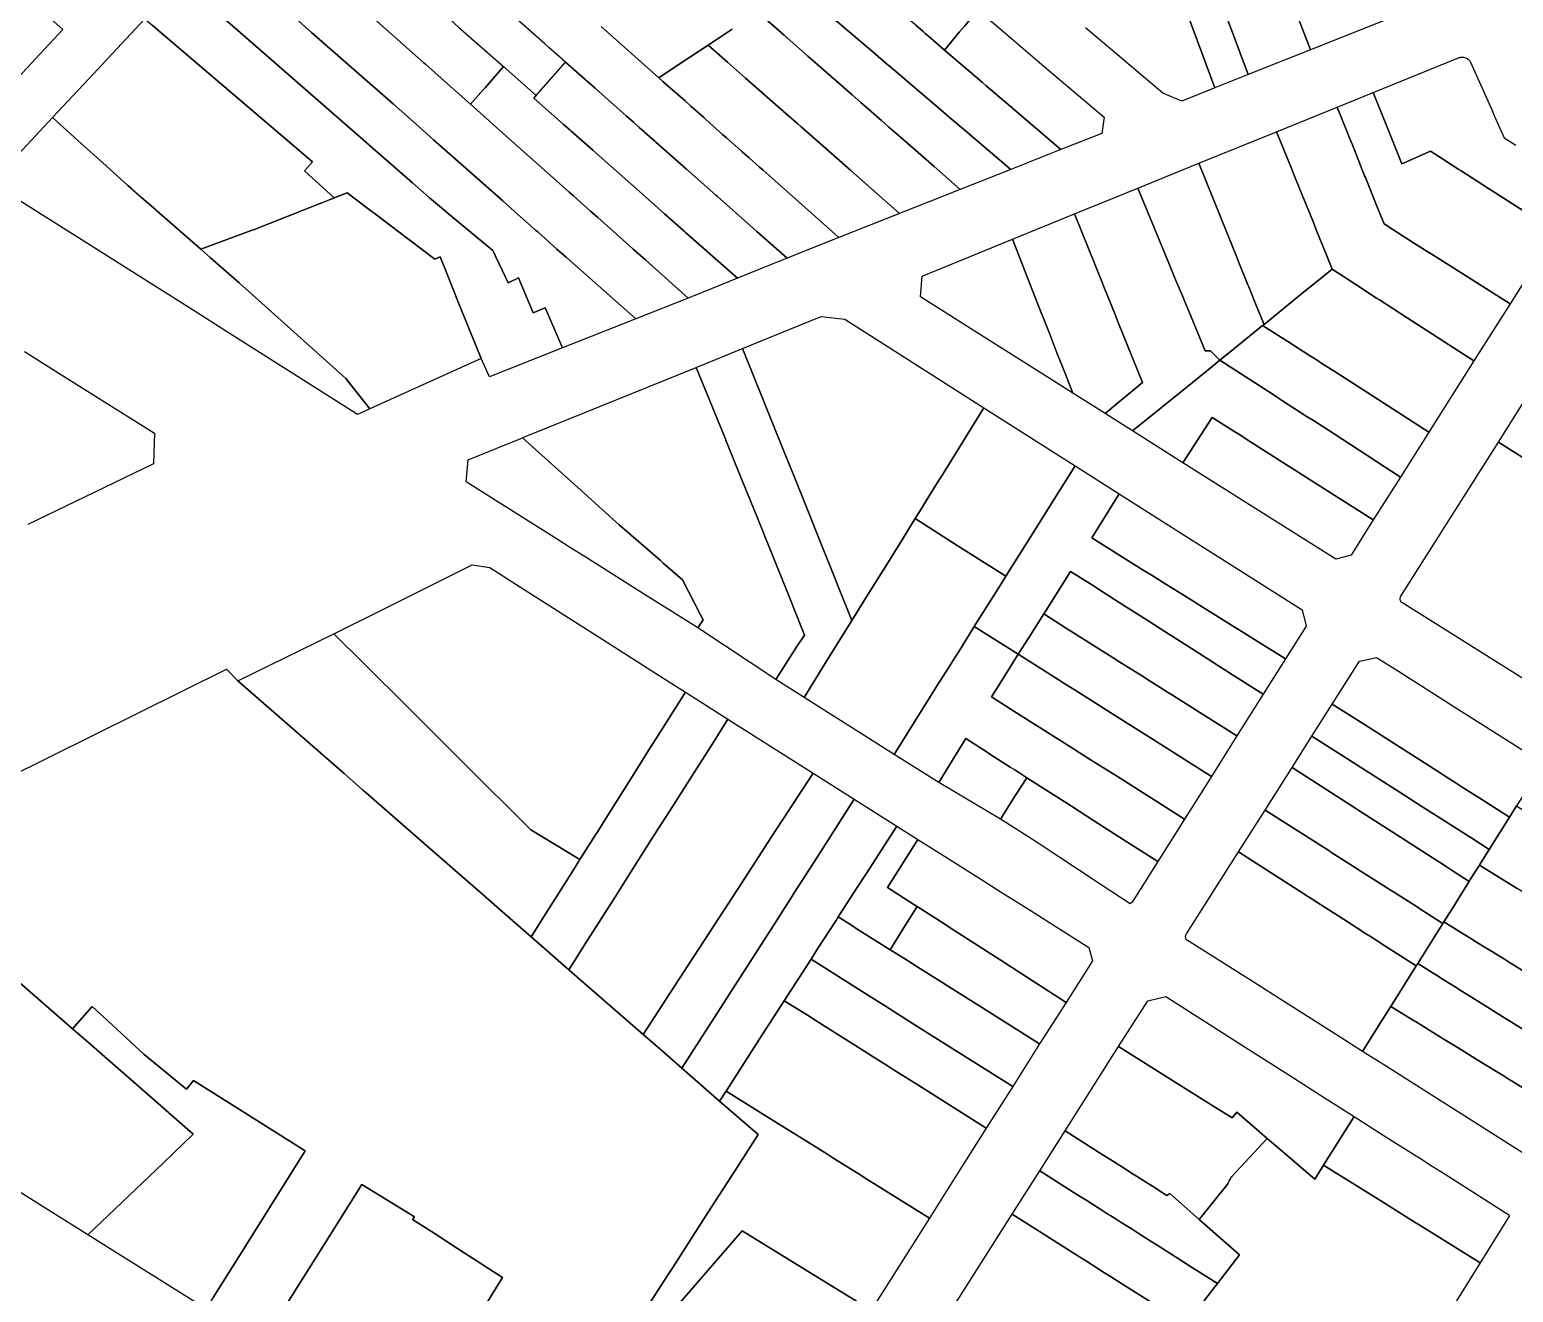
# Model space of a CAD drawing. Header units: metres. Extents: x 3 to 1005126, y 39 to 4383651.
# Drawn here: x 490303.2 to 490478, y 4370811.3 to 4370960.1 of the extents above; entities that cross this region are included whole.
import ezdxf

# ---------------------------------------------------------------- set-up
doc = ezdxf.new("R2010")
doc.units = ezdxf.units.M
doc.header["$MEASUREMENT"] = 0
doc.layers.add('TM_Llucmajor', color=7, linetype='Continuous')

msp = doc.modelspace()

# ---------------------------------------------------------------- linework, layer by layer
at = {"layer": 'TM_Llucmajor', "linetype": 'Continuous', "flags": 128}
for points in [[(490332.93, 4370971.06), (490329.02, 4370974.54), (490332.08, 4370977.83), (490332.94, 4370978.76), (490342.54, 4370970.3), (490344.25, 4370968.79), (490352.27, 4370961.72), (490353.75, 4370960.42), (490359.05, 4370955.75), (490356.87, 4370953.27), (490356.64, 4370953.01), (490355.14, 4370951.31), (490352.79, 4370953.4), (490349.84, 4370956.03), (490349.63, 4370956.21), (490344.48, 4370960.79), (490343.99, 4370961.23), (490338.35, 4370966.24), (490335.77, 4370968.54), (490332.93, 4370971.06)], [(490448.19, 4370973.41), (490447.73, 4370974.61), (490448.4, 4370975.08), (490449.44, 4370975.81), (490452.11, 4370977.71), (490454.56, 4370975.59), (490454.7, 4370975.47), (490456.5, 4370973.93), (490458.61, 4370974.96), (490459.04, 4370975.17), (490460.81, 4370976.03), (490461.33, 4370974.62), (490461.65, 4370973.74), (490462.63, 4370971.07), (490462.72, 4370970.82), (490465.8, 4370962.38), (490454.12, 4370957.74), (490452.37, 4370962.34), (490450.76, 4370966.61), (490449.5, 4370969.93), (490449.47, 4370970.01), (490448.45, 4370972.71), (490448.42, 4370972.79), (490448.19, 4370973.41)], [(490442.27, 4370966.95), (490442.23, 4370967.05), (490442.18, 4370967.19), (490441.42, 4370969.22), (490441.16, 4370969.93), (490443.22, 4370971.39), (490445.75, 4370972.3), (490448.19, 4370973.41), (490448.42, 4370972.79), (490448.45, 4370972.71), (490449.47, 4370970.01), (490449.5, 4370969.93), (490450.76, 4370966.61), (490452.37, 4370962.34), (490454.12, 4370957.74), (490446.79, 4370954.82), (490443.77, 4370962.93), (490443.48, 4370963.71), (490442.86, 4370965.35), (490442.27, 4370966.95)], [(490406.22, 4370961.81), (490404.03, 4370963.67), (490402.16, 4370965.27), (490404.55, 4370966.7), (490404.71, 4370966.79), (490408.34, 4370968.03), (490413.57, 4370963.6), (490414.96, 4370962.41), (490414.19, 4370961.5), (490413.39, 4370960.56), (490412.79, 4370959.86), (490411.02, 4370957.69), (490409.39, 4370959.09), (490408.74, 4370959.65), (490408.48, 4370959.88), (490407.62, 4370960.62), (490406.81, 4370961.3), (490406.22, 4370961.81)], [(490292.21, 4370946.17), (490288.25, 4370948.66), (490290.75, 4370952.6), (490293.17, 4370956.42), (490296.14, 4370961.1), (490297.26, 4370962.87), (490297.64, 4370963.47), (490299.72, 4370966.74), (490307.1, 4370960.12), (490303.88, 4370956.66), (490294.42, 4370946.49), (490294, 4370946.43), (490292.69, 4370946.24), (490292.21, 4370946.17)], [(490339.07, 4370940.28), (490338.62, 4370940.1), (490338.05, 4370939.87), (490337.33, 4370939.59), (490329.59, 4370936.54), (490329.43, 4370936.48), (490323.37, 4370934.23), (490318.17, 4370938.78), (490318.06, 4370938.87), (490316.39, 4370940.33), (490315.18, 4370941.38), (490314.75, 4370941.75), (490313.06, 4370943.28), (490311.8, 4370944.41), (490309.26, 4370946.7), (490305.9, 4370949.74), (490311.32, 4370955.55), (490316.75, 4370961.37), (490317.62, 4370960.63), (490336.53, 4370944.52), (490335.58, 4370943.48), (490339.07, 4370940.28)], [(490418.74, 4370951.09), (490415.93, 4370953.5), (490415.47, 4370953.89), (490411.02, 4370957.69), (490412.79, 4370959.86), (490413.39, 4370960.56), (490414.19, 4370961.5), (490414.96, 4370962.41), (490415.98, 4370961.53), (490418.06, 4370959.77), (490422.76, 4370955.77), (490429.81, 4370949.78), (490429.53, 4370947.89), (490424.71, 4370945.98), (490418.74, 4370951.09)], [(490378.46, 4370953.45), (490377.83, 4370954.01), (490377.34, 4370954.45), (490377.62, 4370954.64), (490381.01, 4370956.87), (490383.16, 4370958.29), (490385.44, 4370956.28), (490387.57, 4370954.41), (490392.32, 4370950.23), (490392.62, 4370949.97), (490393.72, 4370949.01), (490394.13, 4370948.65), (490396.65, 4370946.43), (490396.98, 4370946.13), (490399.96, 4370943.51), (490405.71, 4370938.45), (490398.55, 4370935.61), (490392.45, 4370941.03), (490389.62, 4370943.54), (490389.21, 4370943.91), (490387.97, 4370945.01), (490387.12, 4370945.77), (490386.66, 4370946.17), (490385.3, 4370947.38), (490384.86, 4370947.77), (490382.87, 4370949.53), (490382.79, 4370949.6), (490382.64, 4370949.74), (490382, 4370950.3), (490381.12, 4370951.09), (490380.43, 4370951.71), (490378.46, 4370953.45)], [(490357.47, 4370949.24), (490357.38, 4370949.32), (490355.14, 4370951.31), (490356.64, 4370953.01), (490356.87, 4370953.27), (490359.05, 4370955.75), (490362.9, 4370952.36), (490362.62, 4370952.04), (490366.08, 4370948.98), (490366.85, 4370948.3), (490366.98, 4370948.18), (490369.55, 4370945.91), (490370.61, 4370944.97), (490370.96, 4370944.66), (490374.03, 4370941.95), (490376.85, 4370939.45), (490378.02, 4370938.41), (490380.33, 4370936.37), (490380.5, 4370936.22), (490383, 4370934.01), (490386.61, 4370930.82), (490383.62, 4370929.62), (490380.81, 4370928.49), (490375.77, 4370932.97), (490374.33, 4370934.25), (490372.36, 4370936), (490370.15, 4370937.97), (490369.3, 4370938.73), (490368.5, 4370939.44), (490367.28, 4370940.52), (490366.78, 4370940.97), (490366.4, 4370941.3), (490362.82, 4370944.48), (490358.96, 4370947.92), (490357.82, 4370948.93), (490357.47, 4370949.24)], [(490366.85, 4370948.3), (490366.08, 4370948.98), (490362.62, 4370952.04), (490362.9, 4370952.36), (490366.34, 4370956.28), (490369.3, 4370953.67), (490369.82, 4370953.21), (490371.01, 4370952.16), (490373.51, 4370949.94), (490374.36, 4370949.19), (490375.04, 4370948.59), (490375.58, 4370948.11), (490375.67, 4370948.03), (490376.88, 4370946.96), (490376.99, 4370946.86), (490378.97, 4370945.11), (490380.59, 4370943.68), (490384.07, 4370940.6), (490384.24, 4370940.45), (490388.89, 4370936.34), (490389.52, 4370935.78), (490392.47, 4370933.17), (490389.52, 4370931.99), (490386.61, 4370930.82), (490383, 4370934.01), (490380.5, 4370936.22), (490380.33, 4370936.37), (490378.02, 4370938.41), (490376.85, 4370939.45), (490374.03, 4370941.95), (490370.96, 4370944.66), (490370.61, 4370944.97), (490369.55, 4370945.91), (490366.98, 4370948.18), (490366.85, 4370948.3)], [(490460.52, 4370942.9), (490460.03, 4370944.11), (490458.99, 4370946.73), (490458.96, 4370946.79), (490457.28, 4370950.99), (490461.51, 4370952.71), (490463.16, 4370948.63), (490464.91, 4370944.31), (490465.79, 4370944.71), (490467.01, 4370945.24), (490468.26, 4370945.79), (490470.23, 4370944.52), (490470.77, 4370944.19), (490471.26, 4370943.87), (490471.55, 4370943.67), (490471.89, 4370943.46), (490475.11, 4370941.41), (490475.54, 4370941.12), (490483.04, 4370936.33), (490477.65, 4370927.79), (490469.72, 4370932.82), (490466.39, 4370934.93), (490463.85, 4370936.55), (490462.8, 4370937.21), (490461.96, 4370939.31), (490460.68, 4370942.51), (490460.61, 4370942.68), (490460.52, 4370942.9)], [(490453.4, 4370940.05), (490452.35, 4370942.63), (490451.86, 4370943.85), (490450.14, 4370948.08), (490457.28, 4370950.99), (490458.96, 4370946.79), (490458.99, 4370946.73), (490460.03, 4370944.11), (490460.52, 4370942.9), (490460.61, 4370942.68), (490460.68, 4370942.51), (490461.96, 4370939.31), (490462.8, 4370937.21), (490463.85, 4370936.55), (490466.39, 4370934.93), (490469.72, 4370932.82), (490477.65, 4370927.79), (490473.4, 4370921.07), (490465.52, 4370926.16), (490463.04, 4370927.76), (490462.26, 4370928.26), (490461.91, 4370928.49), (490459.47, 4370930.07), (490456.68, 4370931.87), (490455.97, 4370933.65), (490454.9, 4370936.33), (490454.4, 4370937.58), (490453.4, 4370940.05)], [(490322.58, 4370926.96), (490300.12, 4370941.17), (490299.88, 4370943.28), (490305.9, 4370949.74), (490309.26, 4370946.7), (490311.8, 4370944.41), (490313.06, 4370943.28), (490314.75, 4370941.75), (490316.39, 4370940.33), (490318.06, 4370938.87), (490318.17, 4370938.78), (490323.37, 4370934.23), (490324.51, 4370933.23), (490327.89, 4370930.28), (490337.04, 4370922.07), (490340.46, 4370919), (490343.3, 4370915.43), (490341.84, 4370914.77), (490326.39, 4370924.55), (490322.58, 4370926.96)], [(490444.36, 4370936.01), (490440.98, 4370944.38), (490450.14, 4370948.08), (490451.86, 4370943.85), (490452.35, 4370942.63), (490453.4, 4370940.05), (490454.4, 4370937.58), (490454.9, 4370936.33), (490455.97, 4370933.65), (490456.68, 4370931.87), (490454.02, 4370929.72), (490453.91, 4370929.63), (490452.65, 4370928.61), (490448.66, 4370925.37), (490447.79, 4370927.51), (490446.86, 4370929.82), (490446.76, 4370930.06), (490445.71, 4370932.67), (490445.37, 4370933.51), (490444.36, 4370936.01)], [(490437.44, 4370932.59), (490433.77, 4370941.45), (490440.98, 4370944.38), (490444.36, 4370936.01), (490445.37, 4370933.51), (490445.71, 4370932.67), (490446.76, 4370930.06), (490446.86, 4370929.82), (490447.79, 4370927.51), (490448.66, 4370925.37), (490448.5, 4370925.25), (490445.06, 4370922.45), (490443.46, 4370921.16), (490442.37, 4370922.25), (490441.73, 4370922.25), (490439.78, 4370926.95), (490439.36, 4370927.97), (490439.04, 4370928.74), (490438.28, 4370930.57), (490437.44, 4370932.59)], [(490327.89, 4370930.28), (490324.51, 4370933.23), (490323.37, 4370934.23), (490329.43, 4370936.48), (490329.59, 4370936.54), (490337.33, 4370939.59), (490338.62, 4370940.1), (490340.63, 4370940.89), (490342.91, 4370939.16), (490344.27, 4370938.12), (490346.58, 4370936.37), (490350.94, 4370933.05), (490351.58, 4370933.33), (490352.23, 4370931.71), (490353.75, 4370927.93), (490356.39, 4370921.36), (490343.3, 4370915.43), (490340.46, 4370919), (490337.04, 4370922.07), (490327.89, 4370930.28)], [(490429.62, 4370930.22), (490426.31, 4370938.4), (490433.77, 4370941.45), (490437.44, 4370932.59), (490438.28, 4370930.57), (490439.04, 4370928.74), (490439.36, 4370927.97), (490439.78, 4370926.95), (490441.73, 4370922.25), (490442.37, 4370922.25), (490443.46, 4370921.16), (490442.5, 4370920.38), (490438.78, 4370917.37), (490438.4, 4370917.06), (490433.18, 4370912.83), (490429.93, 4370914.88), (490431.82, 4370916.44), (490434.34, 4370918.53), (490431.47, 4370925.62), (490431.1, 4370926.54), (490429.86, 4370929.61), (490429.62, 4370930.22)], [(490422.22, 4370927.26), (490419.02, 4370935.43), (490426.31, 4370938.4), (490429.62, 4370930.22), (490429.86, 4370929.61), (490431.1, 4370926.54), (490431.47, 4370925.62), (490434.34, 4370918.53), (490431.82, 4370916.44), (490429.93, 4370914.88), (490426.12, 4370917.29), (490425.25, 4370919.5), (490424.26, 4370922.03), (490423.77, 4370923.28), (490423.41, 4370924.21), (490422.94, 4370925.42), (490422.22, 4370927.26)], [(490414.93, 4370924.35), (490408.17, 4370928.62), (490408.38, 4370931.08), (490419.02, 4370935.43), (490422.22, 4370927.26), (490422.94, 4370925.42), (490423.41, 4370924.21), (490423.77, 4370923.28), (490424.26, 4370922.03), (490425.25, 4370919.5), (490426.12, 4370917.29), (490422.6, 4370919.51), (490414.93, 4370924.35)], [(490451.46, 4370923.36), (490448.5, 4370925.25), (490448.66, 4370925.37), (490452.65, 4370928.61), (490453.91, 4370929.63), (490454.02, 4370929.72), (490456.68, 4370931.87), (490459.47, 4370930.07), (490461.91, 4370928.49), (490462.26, 4370928.26), (490463.04, 4370927.76), (490465.52, 4370926.16), (490473.4, 4370921.07), (490468.09, 4370912.7), (490460.23, 4370917.74), (490456.81, 4370919.93), (490455.6, 4370920.7), (490455.24, 4370920.93), (490455.14, 4370921), (490454.21, 4370921.6), (490454.01, 4370921.73), (490451.46, 4370923.36)], [(490392.09, 4370910.43), (490387.22, 4370922.55), (490392.69, 4370924.79), (490396.47, 4370926.33), (490399.26, 4370925.98), (490415.66, 4370915.55), (490411.01, 4370908.06), (490410.61, 4370907.41), (490410.12, 4370906.63), (490408.53, 4370904.07), (490407.97, 4370903.16), (490407.56, 4370902.5), (490406.8, 4370901.28), (490406, 4370900), (490404, 4370896.78), (490401.95, 4370893.48), (490400.1, 4370890.49), (490398.65, 4370894.09), (490398.41, 4370894.7), (490398.36, 4370894.81), (490396.29, 4370899.98), (490394.42, 4370904.63), (490393.29, 4370907.44), (490392.61, 4370909.12), (490392.09, 4370910.43)], [(490450.38, 4370916.69), (490449.73, 4370917.11), (490445.88, 4370919.6), (490443.46, 4370921.16), (490445.06, 4370922.45), (490448.5, 4370925.25), (490451.46, 4370923.36), (490454.01, 4370921.73), (490454.21, 4370921.6), (490455.14, 4370921), (490455.24, 4370920.93), (490455.6, 4370920.7), (490456.81, 4370919.93), (490460.23, 4370917.74), (490468.09, 4370912.7), (490464.73, 4370907.39), (490456.91, 4370912.47), (490454.48, 4370914.04), (490453.76, 4370914.5), (490450.84, 4370916.39), (490450.38, 4370916.69)], [(490385.25, 4370911.69), (490385.22, 4370911.77), (490381.75, 4370920.32), (490387.22, 4370922.55), (490392.09, 4370910.43), (490392.61, 4370909.12), (490393.29, 4370907.44), (490394.42, 4370904.63), (490396.29, 4370899.98), (490398.36, 4370894.81), (490398.41, 4370894.7), (490398.65, 4370894.09), (490400.1, 4370890.49), (490399.18, 4370889.02), (490396.92, 4370885.37), (490394.47, 4370881.42), (490391.11, 4370883.54), (490393.61, 4370887.42), (490394.49, 4370888.78), (490392.63, 4370893.51), (490391.63, 4370895.96), (490389.79, 4370900.5), (490389.62, 4370900.93), (490389.15, 4370902.08), (490388.84, 4370902.85), (490386.89, 4370907.66), (490385.48, 4370911.14), (490385.25, 4370911.69)], [(490439.11, 4370909.08), (490433.18, 4370912.83), (490438.4, 4370917.06), (490438.78, 4370917.37), (490442.5, 4370920.38), (490443.46, 4370921.16), (490445.88, 4370919.6), (490449.73, 4370917.11), (490450.38, 4370916.69), (490450.84, 4370916.39), (490453.76, 4370914.5), (490454.48, 4370914.04), (490456.91, 4370912.47), (490464.73, 4370907.39), (490461.54, 4370902.34), (490453.68, 4370907.34), (490452.27, 4370908.23), (490451.19, 4370908.92), (490450.45, 4370909.39), (490450.33, 4370909.47), (490447.06, 4370911.55), (490445.68, 4370912.43), (490445.11, 4370912.8), (490442.54, 4370914.43), (490439.11, 4370909.08)], [(490361.52, 4370912.12), (490366.78, 4370914.25), (490381.75, 4370920.32), (490385.22, 4370911.77), (490385.25, 4370911.69), (490385.48, 4370911.14), (490386.89, 4370907.66), (490388.84, 4370902.85), (490389.15, 4370902.08), (490389.62, 4370900.93), (490389.79, 4370900.5), (490391.63, 4370895.96), (490392.63, 4370893.51), (490394.49, 4370888.78), (490393.61, 4370887.42), (490391.11, 4370883.54), (490381.95, 4370889.61), (490382.55, 4370890.57), (490382.25, 4370891.16), (490380.12, 4370895.3), (490377.87, 4370897.25), (490377.49, 4370897.59), (490372.67, 4370901.78), (490370.66, 4370903.59), (490368.54, 4370905.5), (490361.29, 4370912.02), (490361.52, 4370912.12)], [(490412.49, 4370899.31), (490407.56, 4370902.5), (490407.97, 4370903.16), (490408.53, 4370904.07), (490410.12, 4370906.63), (490410.61, 4370907.41), (490411.01, 4370908.06), (490415.66, 4370915.55), (490426.4, 4370908.71), (490423.94, 4370904.8), (490422.03, 4370901.75), (490421.37, 4370900.69), (490418.24, 4370895.7), (490412.49, 4370899.31)], [(490476.28, 4370911.5), (490479.48, 4370916.56), (490490.33, 4370909.62), (490490.48, 4370909.52), (490493.38, 4370907.66), (490496.08, 4370905.94), (490500.21, 4370903.29), (490499.32, 4370901.88), (490498.71, 4370900.92), (490497.37, 4370898.79), (490497.06, 4370898.29), (490492.68, 4370901.07), (490490.14, 4370902.69), (490489.01, 4370903.41), (490487.12, 4370904.61), (490484.26, 4370906.43), (490476.28, 4370911.5)], [(490442.28, 4370907.08), (490439.11, 4370909.08), (490442.54, 4370914.43), (490445.11, 4370912.8), (490445.68, 4370912.43), (490447.06, 4370911.55), (490450.33, 4370909.47), (490450.45, 4370909.39), (490451.19, 4370908.92), (490452.27, 4370908.23), (490453.68, 4370907.34), (490461.54, 4370902.34), (490458.93, 4370898.21), (490457.12, 4370897.7), (490450.32, 4370902), (490446.94, 4370904.14), (490443.96, 4370906.02), (490442.28, 4370907.08)], [(490377.49, 4370897.59), (490377.87, 4370897.25), (490380.12, 4370895.3), (490382.25, 4370891.16), (490382.55, 4370890.57), (490381.95, 4370889.61), (490381.5, 4370889.9), (490375.54, 4370893.65), (490368.65, 4370898), (490366.95, 4370899.07), (490365.46, 4370900.01), (490357.31, 4370905.15), (490354.64, 4370906.84), (490354.89, 4370909.43), (490357.98, 4370910.68), (490358.25, 4370910.79), (490361.29, 4370912.02), (490368.54, 4370905.5), (490370.66, 4370903.59), (490372.67, 4370901.78), (490377.49, 4370897.59)], [(490419.7, 4370886.51), (490414.52, 4370889.78), (490417.75, 4370894.92), (490418.24, 4370895.7), (490421.37, 4370900.69), (490422.03, 4370901.75), (490423.94, 4370904.8), (490426.4, 4370908.71), (490431.6, 4370905.4), (490429.15, 4370901.5), (490428.35, 4370900.23), (490434.43, 4370896.42), (490435.46, 4370895.78), (490437.07, 4370894.78), (490437.3, 4370894.64), (490440.37, 4370892.72), (490440.5, 4370892.64), (490440.75, 4370892.48), (490443.58, 4370890.73), (490451.2, 4370885.98), (490448.57, 4370881.81), (490444.96, 4370884.11), (490440.98, 4370886.65), (490437.95, 4370888.58), (490437.8, 4370888.67), (490437.65, 4370888.77), (490434.52, 4370890.76), (490434.44, 4370890.82), (490431.59, 4370892.63), (490429.15, 4370894.19), (490428.43, 4370894.65), (490425.87, 4370896.28), (490422.93, 4370891.63), (490422.7, 4370891.26), (490420.9, 4370888.41), (490419.7, 4370886.51)], [(490434.43, 4370896.42), (490428.35, 4370900.23), (490429.15, 4370901.5), (490431.6, 4370905.4), (490432.59, 4370904.77), (490440.31, 4370899.87), (490443.6, 4370897.79), (490453.15, 4370891.73), (490453.62, 4370889.82), (490451.2, 4370885.98), (490443.58, 4370890.73), (490440.75, 4370892.48), (490440.5, 4370892.64), (490440.37, 4370892.72), (490437.3, 4370894.64), (490437.07, 4370894.78), (490435.46, 4370895.78), (490434.43, 4370896.42)], [(490405.07, 4370874.72), (490394.47, 4370881.42), (490396.92, 4370885.37), (490399.18, 4370889.02), (490400.1, 4370890.49), (490401.95, 4370893.48), (490404, 4370896.78), (490406, 4370900), (490406.8, 4370901.28), (490407.56, 4370902.5), (490412.49, 4370899.31), (490418.24, 4370895.7), (490417.75, 4370894.92), (490414.52, 4370889.78), (490412.64, 4370886.78), (490412.25, 4370886.16), (490411.46, 4370884.9), (490410.16, 4370882.83), (490405.07, 4370874.72)], [(490348.26, 4370879.77), (490347.91, 4370880.12), (490342.57, 4370885.43), (490339.05, 4370888.94), (490345.59, 4370892.19), (490350.55, 4370894.66), (490355.33, 4370897.04), (490357.42, 4370896.72), (490361.03, 4370894.42), (490366.21, 4370891.12), (490371.17, 4370887.96), (490372.15, 4370887.34), (490376.94, 4370884.29), (490380.47, 4370882.04), (490377.04, 4370876.6), (490376.18, 4370875.24), (490375.75, 4370874.55), (490373.63, 4370871.19), (490371.88, 4370868.41), (490370.06, 4370865.53), (490369.87, 4370865.22), (490369.07, 4370863.95), (490368.05, 4370862.33), (490362.24, 4370865.84), (490354.37, 4370873.68), (490350.36, 4370877.67), (490349.96, 4370878.07), (490349.25, 4370878.78), (490348.26, 4370879.77)], [(490425.26, 4370889.64), (490422.7, 4370891.26), (490422.93, 4370891.63), (490425.87, 4370896.28), (490428.43, 4370894.65), (490429.15, 4370894.19), (490431.59, 4370892.63), (490434.44, 4370890.82), (490434.52, 4370890.76), (490437.65, 4370888.77), (490437.8, 4370888.67), (490437.95, 4370888.58), (490440.98, 4370886.65), (490444.96, 4370884.11), (490448.57, 4370881.81), (490445.47, 4370876.9), (490441.85, 4370879.18), (490437.86, 4370881.7), (490437.29, 4370882.05), (490434.82, 4370883.61), (490434.52, 4370883.8), (490431.37, 4370885.79), (490431.3, 4370885.83), (490430.46, 4370886.36), (490428.44, 4370887.63), (490427.6, 4370888.16), (490425.26, 4370889.64)], [(490421.93, 4370885.1), (490419.7, 4370886.51), (490420.9, 4370888.41), (490422.7, 4370891.26), (490425.26, 4370889.64), (490427.6, 4370888.16), (490428.44, 4370887.63), (490430.46, 4370886.36), (490431.3, 4370885.83), (490431.37, 4370885.79), (490434.52, 4370883.8), (490434.82, 4370883.61), (490437.29, 4370882.05), (490437.86, 4370881.7), (490441.85, 4370879.18), (490445.47, 4370876.9), (490442.46, 4370872.13), (490434.86, 4370876.93), (490431.47, 4370879.07), (490427.46, 4370881.61), (490426.41, 4370882.27), (490425.19, 4370883.04), (490424.4, 4370883.54), (490421.93, 4370885.1)], [(490410.32, 4370871.4), (490405.07, 4370874.72), (490410.16, 4370882.83), (490411.46, 4370884.9), (490412.25, 4370886.16), (490412.64, 4370886.78), (490414.52, 4370889.78), (490419.7, 4370886.51), (490417.37, 4370882.81), (490416.54, 4370881.49), (490418.76, 4370880.08), (490421.84, 4370878.13), (490422.37, 4370877.8), (490423.79, 4370876.9), (490424.42, 4370876.5), (490424.48, 4370876.46), (490428.29, 4370874.04), (490431.69, 4370871.9), (490439.28, 4370867.08), (490436.14, 4370862.1), (490432.62, 4370864.35), (490428.57, 4370866.94), (490425.18, 4370869.11), (490425.12, 4370869.15), (490422.19, 4370871.02), (490421.9, 4370871.21), (490420.72, 4370871.96), (490419.29, 4370872.88), (490418.74, 4370873.23), (490416.24, 4370874.84), (490416.02, 4370874.98), (490413.52, 4370876.58), (490412.82, 4370875.45), (490411.94, 4370874.02), (490410.32, 4370871.4)], [(490341.66, 4370871.21), (490340.24, 4370872.46), (490327.71, 4370883.38), (490339.05, 4370888.94), (490342.57, 4370885.43), (490347.91, 4370880.12), (490348.26, 4370879.77), (490349.25, 4370878.78), (490349.96, 4370878.07), (490350.36, 4370877.67), (490354.37, 4370873.68), (490362.24, 4370865.84), (490368.05, 4370862.33), (490367.28, 4370861.11), (490365.14, 4370857.71), (490364.04, 4370855.96), (490362.31, 4370853.21), (490358.6, 4370856.44), (490356.63, 4370858.16), (490349.38, 4370864.48), (490342.85, 4370870.17), (490342.45, 4370870.52), (490341.66, 4370871.21)], [(490418.76, 4370880.08), (490416.54, 4370881.49), (490417.37, 4370882.81), (490419.7, 4370886.51), (490421.93, 4370885.1), (490424.4, 4370883.54), (490425.19, 4370883.04), (490426.41, 4370882.27), (490427.46, 4370881.61), (490431.47, 4370879.07), (490434.86, 4370876.93), (490442.46, 4370872.13), (490439.28, 4370867.08), (490431.69, 4370871.9), (490428.29, 4370874.04), (490424.48, 4370876.46), (490424.42, 4370876.5), (490423.79, 4370876.9), (490422.37, 4370877.8), (490421.84, 4370878.13), (490418.76, 4370880.08)], [(490460.49, 4370878.23), (490456.71, 4370880.65), (490459.91, 4370885.7), (490461.93, 4370886.14), (490464.51, 4370884.51), (490471.59, 4370880.01), (490481.58, 4370873.67), (490479.97, 4370871.11), (490478.43, 4370868.65), (490477.59, 4370867.31), (490473.91, 4370869.66), (490472.02, 4370870.87), (490471.18, 4370871.4), (490470.14, 4370872.07), (490469.79, 4370872.29), (490467.58, 4370873.71), (490467.03, 4370874.06), (490464.3, 4370875.8), (490460.49, 4370878.23)], [(490366.73, 4370849.35), (490362.31, 4370853.21), (490364.04, 4370855.96), (490365.14, 4370857.71), (490367.28, 4370861.11), (490368.05, 4370862.33), (490369.07, 4370863.95), (490369.87, 4370865.22), (490370.06, 4370865.53), (490371.88, 4370868.41), (490373.63, 4370871.19), (490375.75, 4370874.55), (490376.18, 4370875.24), (490377.04, 4370876.6), (490380.47, 4370882.04), (490382.96, 4370880.46), (490385.49, 4370878.86), (490383.86, 4370876.29), (490380.75, 4370871.4), (490380.68, 4370871.29), (490378.62, 4370868.05), (490378.56, 4370867.96), (490376.85, 4370865.26), (490374, 4370860.79), (490372.22, 4370857.99), (490368.95, 4370852.84), (490366.73, 4370849.35)], [(490461.89, 4370872.05), (490454.29, 4370876.86), (490456.71, 4370880.65), (490460.49, 4370878.23), (490464.3, 4370875.8), (490467.03, 4370874.06), (490467.58, 4370873.71), (490469.79, 4370872.29), (490470.14, 4370872.07), (490471.18, 4370871.4), (490472.02, 4370870.87), (490473.91, 4370869.66), (490477.59, 4370867.31), (490475.21, 4370863.52), (490473.16, 4370864.83), (490470.59, 4370866.47), (490470.26, 4370866.68), (490467.39, 4370868.51), (490464.6, 4370870.3), (490461.89, 4370872.05)], [(490375.49, 4370841.71), (490366.73, 4370849.35), (490368.95, 4370852.84), (490372.22, 4370857.99), (490374, 4370860.79), (490376.85, 4370865.26), (490378.56, 4370867.96), (490378.62, 4370868.05), (490380.68, 4370871.29), (490380.75, 4370871.4), (490383.86, 4370876.29), (490385.49, 4370878.86), (490395.51, 4370872.52), (490390.55, 4370864.88), (490388.34, 4370861.48), (490387.47, 4370860.14), (490387.19, 4370859.72), (490379.18, 4370847.39), (490375.49, 4370841.71)], [(490417.61, 4370867.1), (490410.32, 4370871.4), (490411.94, 4370874.02), (490412.82, 4370875.45), (490413.52, 4370876.58), (490416.02, 4370874.98), (490416.24, 4370874.84), (490418.74, 4370873.23), (490419.29, 4370872.88), (490420.72, 4370871.96), (490419.53, 4370870.13), (490419.38, 4370869.9), (490417.61, 4370867.1)], [(490459.71, 4370868.2), (490459.49, 4370868.34), (490451.97, 4370873.19), (490454.29, 4370876.86), (490461.89, 4370872.05), (490464.6, 4370870.3), (490467.39, 4370868.51), (490470.26, 4370866.68), (490470.59, 4370866.47), (490473.16, 4370864.83), (490475.21, 4370863.52), (490474.09, 4370861.74), (490474.04, 4370861.66), (490472.97, 4370859.96), (490472.83, 4370859.74), (490470.85, 4370861.02), (490470, 4370861.57), (490467.92, 4370862.91), (490466.82, 4370863.62), (490459.71, 4370868.2)], [(490377.72, 4370839.77), (490375.49, 4370841.71), (490379.18, 4370847.39), (490387.19, 4370859.72), (490387.47, 4370860.14), (490388.34, 4370861.48), (490390.55, 4370864.88), (490395.51, 4370872.52), (490400.37, 4370869.44), (490395.6, 4370861.99), (490393.3, 4370858.41), (490393.25, 4370858.33), (490391.19, 4370855.12), (490380.05, 4370837.74), (490377.72, 4370839.77)], [(490420.72, 4370871.96), (490421.9, 4370871.21), (490422.19, 4370871.02), (490425.12, 4370869.15), (490425.18, 4370869.11), (490428.57, 4370866.94), (490432.62, 4370864.35), (490436.14, 4370862.1), (490433.12, 4370857.3), (490432.88, 4370857.09), (490429.36, 4370859.41), (490422.04, 4370864.24), (490419.98, 4370865.6), (490417.61, 4370867.1), (490419.38, 4370869.9), (490419.53, 4370870.13), (490420.72, 4370871.96)], [(490456.53, 4370863.21), (490456.4, 4370863.3), (490448.78, 4370868.15), (490451.97, 4370873.19), (490459.49, 4370868.34), (490459.71, 4370868.2), (490466.82, 4370863.62), (490467.92, 4370862.91), (490470, 4370861.57), (490470.85, 4370861.02), (490472.83, 4370859.74), (490471.57, 4370857.74), (490471.09, 4370856.97), (490469.85, 4370854.99), (490469.73, 4370854.8), (490468.97, 4370855.28), (490467.04, 4370856.51), (490466.82, 4370856.66), (490464.03, 4370858.43), (490463.64, 4370858.68), (490459.98, 4370861.01), (490458.77, 4370861.79), (490456.53, 4370863.21)], [(490384.5, 4370833.86), (490380.05, 4370837.74), (490391.19, 4370855.12), (490393.25, 4370858.33), (490393.3, 4370858.41), (490395.6, 4370861.99), (490400.37, 4370869.44), (490405.38, 4370866.27), (490401.77, 4370860.66), (490400.57, 4370858.8), (490400.3, 4370858.38), (490398.48, 4370855.56), (490398.26, 4370855.22), (490396.05, 4370851.79), (490395.61, 4370851.11), (490395.28, 4370850.6), (490392.13, 4370845.7), (490389.53, 4370841.66), (490385.26, 4370835.04), (490384.5, 4370833.86)], [(490479.28, 4370858.45), (490478.49, 4370858.93), (490475.5, 4370860.76), (490474.04, 4370861.66), (490474.09, 4370861.74), (490475.21, 4370863.52), (490477.59, 4370867.31), (490478.43, 4370868.65), (490482.8, 4370865.88), (490484.18, 4370865), (490484.62, 4370864.73), (490488.64, 4370862.18), (490488.83, 4370862.06), (490491.77, 4370860.2), (490499.43, 4370855.35), (490495.16, 4370848.53), (490487.56, 4370853.29), (490484.39, 4370855.27), (490481.68, 4370856.97), (490481.34, 4370857.18), (490479.28, 4370858.45)], [(490453.34, 4370858.3), (490445.66, 4370863.23), (490448.78, 4370868.15), (490456.4, 4370863.3), (490456.53, 4370863.21), (490458.77, 4370861.79), (490459.98, 4370861.01), (490463.64, 4370858.68), (490464.03, 4370858.43), (490466.82, 4370856.66), (490467.04, 4370856.51), (490468.97, 4370855.28), (490469.73, 4370854.8), (490466.77, 4370850.08), (490466.59, 4370849.8), (490462.47, 4370852.44), (490461.59, 4370853.01), (490460.62, 4370853.62), (490458.58, 4370854.94), (490456.91, 4370856), (490456.84, 4370856.05), (490453.34, 4370858.3)], [(490400.17, 4370854.5), (490398.48, 4370855.56), (490400.3, 4370858.38), (490400.57, 4370858.8), (490401.77, 4370860.66), (490405.38, 4370866.27), (490407.87, 4370864.7), (490404.3, 4370859.03), (490407.41, 4370857.03), (490407.8, 4370856.78), (490406.39, 4370854.54), (490404.61, 4370851.7), (490400.61, 4370854.22), (490400.17, 4370854.5)], [(490407.41, 4370857.03), (490404.3, 4370859.03), (490407.87, 4370864.7), (490411, 4370862.72), (490415.18, 4370860.08), (490417.58, 4370858.57), (490421.2, 4370856.28), (490428.01, 4370851.98), (490428.43, 4370850.38), (490425.33, 4370845.49), (490417.55, 4370850.5), (490413.95, 4370852.82), (490411.68, 4370854.28), (490411.04, 4370854.7), (490407.8, 4370856.78), (490407.41, 4370857.03)], [(490447.08, 4370848.1), (490439.54, 4370852.88), (490439.5, 4370852.95), (490439.46, 4370853.03), (490439.43, 4370853.12), (490439.42, 4370853.21), (490439.42, 4370853.31), (490439.44, 4370853.4), (490439.48, 4370853.48), (490439.53, 4370853.56), (490445.66, 4370863.23), (490453.34, 4370858.3), (490456.84, 4370856.05), (490456.91, 4370856), (490458.58, 4370854.94), (490460.62, 4370853.62), (490461.59, 4370853.01), (490462.47, 4370852.44), (490466.59, 4370849.8), (490463.59, 4370845.03), (490462.16, 4370842.73), (490460.27, 4370839.73), (490457.09, 4370841.75), (490451.51, 4370845.29), (490447.08, 4370848.1)], [(490310.07, 4370818.11), (490261.65, 4370848.48), (490261.79, 4370851.19), (490275.99, 4370858.14), (490278.31, 4370853.84), (490283.32, 4370851.44), (490287.51, 4370848.66), (490295.36, 4370843.27), (490297.85, 4370846.12), (490299, 4370847.44), (490300.5, 4370849.15), (490308.25, 4370842.38), (490310.15, 4370840.72), (490318.61, 4370833.33), (490322.46, 4370829.96), (490318.92, 4370826.57), (490310.07, 4370818.11)], [(490405.21, 4370851.32), (490404.61, 4370851.7), (490406.39, 4370854.54), (490407.8, 4370856.78), (490411.04, 4370854.7), (490411.68, 4370854.28), (490413.95, 4370852.82), (490417.55, 4370850.5), (490425.33, 4370845.49), (490422.22, 4370840.6), (490414.41, 4370845.52), (490411.37, 4370847.44), (490410.79, 4370847.81), (490407.86, 4370849.66), (490406.52, 4370850.5), (490406.2, 4370850.7), (490405.21, 4370851.32)], [(490398.52, 4370848.55), (490395.28, 4370850.6), (490395.61, 4370851.11), (490396.05, 4370851.79), (490398.26, 4370855.22), (490398.48, 4370855.56), (490400.17, 4370854.5), (490400.61, 4370854.22), (490404.61, 4370851.7), (490405.21, 4370851.32), (490406.2, 4370850.7), (490406.52, 4370850.5), (490407.86, 4370849.66), (490410.79, 4370847.81), (490411.37, 4370847.44), (490414.41, 4370845.52), (490422.22, 4370840.6), (490419.05, 4370835.6), (490408.19, 4370842.44), (490405.03, 4370844.43), (490403.94, 4370845.12), (490402.05, 4370846.31), (490398.52, 4370848.55)], [(490395.16, 4370843.79), (490394.53, 4370844.18), (490392.13, 4370845.7), (490395.28, 4370850.6), (490398.52, 4370848.55), (490402.05, 4370846.31), (490403.94, 4370845.12), (490405.03, 4370844.43), (490408.19, 4370842.44), (490419.05, 4370835.6), (490415.92, 4370830.68), (490407.85, 4370835.77), (490405.08, 4370837.52), (490404.47, 4370837.91), (490403.85, 4370838.3), (490402.61, 4370839.08), (490401.93, 4370839.51), (490395.47, 4370843.59), (490395.16, 4370843.79)], [(490466.52, 4370843.23), (490466.34, 4370843.34), (490463.59, 4370845.03), (490466.59, 4370849.8), (490466.77, 4370850.08), (490468.58, 4370848.94), (490469.3, 4370848.49), (490469.7, 4370848.24), (490471.49, 4370847.13), (490471.59, 4370847.07), (490473.42, 4370845.93), (490473.95, 4370845.6), (490477.13, 4370843.61), (490477.21, 4370843.56), (490480.24, 4370841.67), (490487.9, 4370836.88), (490484.82, 4370831.94), (490478.83, 4370835.64), (490477.11, 4370836.7), (490477.03, 4370836.75), (490473.97, 4370838.63), (490471.53, 4370840.14), (490469.77, 4370841.22), (490466.52, 4370843.23)], [(490390.3, 4370831.9), (490385.26, 4370835.04), (490389.53, 4370841.66), (490392.13, 4370845.7), (490394.53, 4370844.18), (490395.16, 4370843.79), (490395.47, 4370843.59), (490401.93, 4370839.51), (490402.61, 4370839.08), (490403.85, 4370838.3), (490404.47, 4370837.91), (490405.08, 4370837.52), (490407.85, 4370835.77), (490415.92, 4370830.68), (490411.21, 4370823.22), (490409.22, 4370820.08), (490401.55, 4370824.87), (490401.13, 4370825.13), (490397.95, 4370827.12), (490397.12, 4370827.64), (490395.87, 4370828.42), (490390.3, 4370831.9)], [(490439.35, 4370835.35), (490431.52, 4370840.29), (490434.95, 4370845.69), (490437.08, 4370846.19), (490443.6, 4370842.04), (490446.88, 4370839.96), (490451.16, 4370837.23), (490456, 4370834.15), (490459.3, 4370832.05), (490455.67, 4370826.32), (490454.65, 4370824.67), (490452.23, 4370826.74), (490451.61, 4370827.27), (490449.04, 4370829.48), (490445.47, 4370832.56), (490444.9, 4370831.9), (490442.64, 4370833.29), (490439.35, 4370835.35)], [(490310.15, 4370840.72), (490308.25, 4370842.38), (490310.57, 4370845.03), (490312.42, 4370843.32), (490316.7, 4370839.35), (490321.66, 4370835.29), (490322.51, 4370836.31), (490335.67, 4370827.99), (490334.29, 4370825.8), (490327.76, 4370815.4), (490324.82, 4370810.73), (490323.97, 4370809.38), (490322.66, 4370810.22), (490310.07, 4370818.11), (490318.92, 4370826.57), (490322.46, 4370829.96), (490318.61, 4370833.33), (490310.15, 4370840.72)], [(490462.96, 4370838.02), (490460.27, 4370839.73), (490462.16, 4370842.73), (490463.59, 4370845.03), (490466.34, 4370843.34), (490466.52, 4370843.23), (490469.77, 4370841.22), (490471.53, 4370840.14), (490473.97, 4370838.63), (490477.03, 4370836.75), (490477.11, 4370836.7), (490478.83, 4370835.64), (490484.82, 4370831.94), (490482.13, 4370827.62), (490480.39, 4370826.98), (490467.51, 4370835.14), (490462.96, 4370838.02)], [(490430.8, 4370826.82), (490429.6, 4370827.58), (490425.22, 4370830.36), (490431.52, 4370840.29), (490439.35, 4370835.35), (490442.64, 4370833.29), (490444.9, 4370831.9), (490445.47, 4370832.56), (490449.04, 4370829.48), (490444.88, 4370824.97), (490444.79, 4370824.88), (490444.72, 4370824.78), (490444.66, 4370824.68), (490444.59, 4370824.57), (490444.54, 4370824.46), (490444.47, 4370824.3), (490444.44, 4370824.23), (490444.41, 4370824.12), (490441.02, 4370819.93), (490437.55, 4370822.98), (490437.21, 4370822.75), (490436.23, 4370823.37), (490435.82, 4370823.63), (490434.83, 4370824.26), (490433.62, 4370825.02), (490433.03, 4370825.39), (490432.52, 4370825.73), (490430.8, 4370826.82)], [(490456.73, 4370825.66), (490455.67, 4370826.32), (490459.3, 4370832.05), (490462.72, 4370829.87), (490466.39, 4370827.54), (490466.97, 4370827.17), (490468.49, 4370826.2), (490470, 4370825.24), (490477.51, 4370820.46), (490477.55, 4370820.29), (490474.12, 4370814.8), (490466.96, 4370819.27), (490466.47, 4370819.58), (490463.36, 4370821.52), (490459.1, 4370824.18), (490456.73, 4370825.66)], [(490427.78, 4370822.14), (490426.61, 4370822.88), (490422.24, 4370825.66), (490425.22, 4370830.36), (490429.6, 4370827.58), (490430.8, 4370826.82), (490432.52, 4370825.73), (490433.03, 4370825.39), (490433.62, 4370825.02), (490434.83, 4370824.26), (490435.82, 4370823.63), (490436.23, 4370823.37), (490437.21, 4370822.75), (490437.55, 4370822.98), (490441.02, 4370819.93), (490443.58, 4370817.68), (490445.77, 4370815.75), (490443.16, 4370812.39), (490440.75, 4370813.91), (490440.23, 4370814.24), (490438.65, 4370815.25), (490435.94, 4370816.97), (490435.36, 4370817.33), (490433.84, 4370818.3), (490433.11, 4370818.76), (490432.79, 4370818.96), (490431.84, 4370819.56), (490430.99, 4370820.1), (490430.6, 4370820.34), (490430.27, 4370820.56), (490429.68, 4370820.93), (490427.78, 4370822.14)], [(490345.68, 4370795.64), (490331.78, 4370804.41), (490330.53, 4370805.21), (490331.37, 4370806.55), (490333.32, 4370809.65), (490339.45, 4370819.39), (490342.36, 4370824.04), (490348.53, 4370820.23), (490348.33, 4370819.92), (490350.99, 4370818.21), (490353.75, 4370816.43), (490354.42, 4370816), (490358.91, 4370813.1), (490356.65, 4370809.38), (490354.85, 4370806.42), (490351.43, 4370802.4), (490350.87, 4370801.74), (490348.6, 4370799.08), (490345.68, 4370795.64)], [(490378.67, 4370808.59), (490378.56, 4370808.66), (490387.18, 4370818.59), (490402.3, 4370809.29), (490395.35, 4370798.3), (490378.67, 4370808.59)]]:
    msp.add_lwpolyline(points, close=True, dxfattribs=at)
for points in [[(490320.98, 4370965.91), (490327.7, 4370960.04), (490329.86, 4370958.15), (490330.45, 4370957.64), (490348.3, 4370942.05), (490350.31, 4370940.3), (490351.72, 4370939.13), (490352.33, 4370938.62), (490357.79, 4370934.08), (490359.58, 4370930.29), (490360.81, 4370930.86), (490362.54, 4370926.75), (490363.96, 4370927.32), (490365.98, 4370922.6), (490357.4, 4370919.2), (490356.39, 4370921.36), (490353.75, 4370927.93), (490352.23, 4370931.71), (490351.58, 4370933.33), (490350.94, 4370933.05), (490346.58, 4370936.37), (490344.27, 4370938.12), (490342.91, 4370939.16), (490340.63, 4370940.89), (490339.07, 4370940.28), (490335.58, 4370943.48), (490335.58, 4370943.48), (490336.53, 4370944.52), (490317.62, 4370960.63)], [(490334.21, 4370961.73), (490336.42, 4370959.79), (490346.06, 4370951.31), (490348.74, 4370948.96), (490350.8, 4370947.14), (490354.32, 4370944.01), (490358.94, 4370939.93), (490360.35, 4370938.68), (490362.34, 4370936.92), (490362.82, 4370936.49), (490363.07, 4370936.27), (490365.34, 4370934.26), (490366.45, 4370933.28), (490371.87, 4370928.48), (490374.63, 4370926.04), (490365.98, 4370922.6), (490363.96, 4370927.32), (490362.54, 4370926.75), (490360.81, 4370930.86), (490359.58, 4370930.29), (490357.79, 4370934.08), (490352.33, 4370938.62), (490351.72, 4370939.13), (490350.31, 4370940.3), (490348.3, 4370942.05), (490330.45, 4370957.64), (490329.86, 4370958.15), (490327.7, 4370960.04), (490327.7, 4370960.04), (490320.98, 4370965.91)], [(490443.77, 4370962.93), (490446.79, 4370954.82), (490442.86, 4370953.25), (490439.81, 4370961.51)], [(490344.48, 4370960.79), (490349.63, 4370956.21), (490349.84, 4370956.03), (490352.79, 4370953.4), (490355.14, 4370951.31), (490357.38, 4370949.32), (490357.47, 4370949.24), (490357.82, 4370948.93), (490358.96, 4370947.92), (490362.82, 4370944.48), (490366.4, 4370941.3), (490366.78, 4370940.97), (490367.28, 4370940.52), (490368.5, 4370939.44), (490369.3, 4370938.73), (490370.15, 4370937.97), (490372.36, 4370936), (490374.33, 4370934.25), (490375.77, 4370932.97), (490380.81, 4370928.49), (490374.63, 4370926.04), (490371.87, 4370928.48), (490366.45, 4370933.28), (490365.34, 4370934.26), (490363.07, 4370936.27), (490362.82, 4370936.49), (490362.34, 4370936.92), (490360.35, 4370938.68), (490358.94, 4370939.93), (490354.32, 4370944.01), (490350.8, 4370947.14), (490348.74, 4370948.96), (490346.06, 4370951.31), (490336.42, 4370959.79), (490334.21, 4370961.73)], [(490370.54, 4370960.49), (490377.34, 4370954.45), (490377.83, 4370954.01), (490378.46, 4370953.45), (490380.43, 4370951.71), (490381.12, 4370951.09), (490382, 4370950.3), (490382.64, 4370949.74), (490382.79, 4370949.6), (490382.87, 4370949.53), (490384.86, 4370947.77), (490385.3, 4370947.38), (490386.66, 4370946.17), (490387.12, 4370945.77), (490387.97, 4370945.01), (490389.21, 4370943.91), (490389.62, 4370943.54), (490392.45, 4370941.03), (490398.55, 4370935.61), (490395.11, 4370934.23), (490392.47, 4370933.17), (490389.52, 4370935.78), (490388.89, 4370936.34), (490384.24, 4370940.45), (490384.07, 4370940.6), (490380.59, 4370943.68), (490378.97, 4370945.11), (490376.99, 4370946.86), (490376.88, 4370946.96), (490375.67, 4370948.03), (490375.58, 4370948.11), (490375.04, 4370948.59), (490374.36, 4370949.19), (490373.51, 4370949.94), (490371.01, 4370952.16), (490369.82, 4370953.21), (490369.3, 4370953.67), (490366.34, 4370956.28), (490364.36, 4370958.02), (490364.36, 4370958.02), (490363.89, 4370958.44), (490359.63, 4370962.21)], [(490388.97, 4370962.19), (490392.12, 4370959.44), (490393.48, 4370958.24), (490394.92, 4370956.98), (490397.97, 4370954.31), (490398.2, 4370954.11), (490400.12, 4370952.43), (490401.14, 4370951.53), (490403.57, 4370949.41), (490404.46, 4370948.63), (490406.36, 4370946.97), (490408.21, 4370945.35), (490409.78, 4370943.97), (490412.86, 4370941.28), (490405.71, 4370938.45), (490399.96, 4370943.51), (490396.98, 4370946.13), (490396.65, 4370946.43), (490394.13, 4370948.65), (490393.72, 4370949.01), (490392.62, 4370949.97), (490392.32, 4370950.23), (490387.57, 4370954.41), (490385.44, 4370956.28), (490385.44, 4370956.28), (490383.16, 4370958.29), (490385.74, 4370959.99), (490386, 4370960.17)], [(490397.92, 4370961.44), (490401.53, 4370958.36), (490402.55, 4370957.49), (490404.42, 4370955.89), (490404.49, 4370955.83), (490405.73, 4370954.78), (490407.18, 4370953.54), (490410.01, 4370951.14), (490411.81, 4370949.61), (490413.47, 4370948.19), (490418.81, 4370943.64), (490412.86, 4370941.28), (490409.78, 4370943.97), (490408.21, 4370945.35), (490406.36, 4370946.97), (490404.46, 4370948.63), (490403.57, 4370949.41), (490401.14, 4370951.53), (490400.12, 4370952.43), (490398.2, 4370954.11), (490397.97, 4370954.31), (490394.92, 4370956.98), (490394.92, 4370956.98), (490393.48, 4370958.24), (490392.12, 4370959.44), (490388.97, 4370962.19)], [(490407.62, 4370960.62), (490408.48, 4370959.88), (490408.74, 4370959.65), (490409.39, 4370959.09), (490411.02, 4370957.69), (490415.47, 4370953.89), (490415.93, 4370953.5), (490418.74, 4370951.09), (490424.71, 4370945.98), (490418.81, 4370943.64), (490413.47, 4370948.19), (490411.81, 4370949.61), (490410.01, 4370951.14), (490407.18, 4370953.54), (490405.73, 4370954.78), (490404.49, 4370955.83), (490404.42, 4370955.89), (490402.55, 4370957.49), (490401.53, 4370958.36), (490397.92, 4370961.44)], [(490439.81, 4370961.51), (490442.86, 4370953.25), (490438.99, 4370951.7), (490436.72, 4370952.63), (490431.13, 4370957.38), (490431.13, 4370957.38), (490427.63, 4370960.34)], [(490386, 4370960.17), (490385.74, 4370959.99), (490383.16, 4370958.29), (490381.01, 4370956.87), (490377.62, 4370954.64), (490377.34, 4370954.45), (490370.54, 4370960.49)], [(490483.04, 4370936.33), (490475.54, 4370941.12), (490475.11, 4370941.41), (490471.89, 4370943.46), (490471.55, 4370943.67), (490471.26, 4370943.87), (490470.77, 4370944.19), (490470.23, 4370944.52), (490468.26, 4370945.79), (490467.01, 4370945.24), (490465.79, 4370944.71), (490464.91, 4370944.31), (490464.91, 4370944.31), (490463.16, 4370948.63), (490461.51, 4370952.71), (490471.58, 4370956.79), (490471.67, 4370956.82), (490471.77, 4370956.84), (490471.87, 4370956.86), (490471.97, 4370956.87), (490472.07, 4370956.87), (490472.18, 4370956.86), (490472.29, 4370956.83), (490472.39, 4370956.79), (490472.49, 4370956.75), (490472.59, 4370956.71), (490472.67, 4370956.64), (490472.76, 4370956.58), (490472.83, 4370956.5), (490472.9, 4370956.42), (490472.95, 4370956.34), (490473, 4370956.26), (490475.55, 4370950.57), (490475.79, 4370950.01), (490476.62, 4370948.16), (490476.97, 4370947.38), (490478.33, 4370946.5)], [(490302.58, 4370922.17), (490307.69, 4370918.97), (490317.9, 4370912.57), (490317.79, 4370908.97), (490308.53, 4370904.47), (490303, 4370901.79)], [(490485.37, 4370879.77), (490464.9, 4370892.6), (490464.84, 4370892.67), (490464.78, 4370892.75), (490464.73, 4370892.84), (490464.72, 4370892.94), (490464.71, 4370893.05), (490464.71, 4370893.15), (490464.73, 4370893.26), (490464.77, 4370893.35), (490476.28, 4370911.5), (490484.26, 4370906.43)], [(490289.92, 4370866.69), (490326.41, 4370884.74), (490327.71, 4370883.38), (490340.24, 4370872.46), (490341.66, 4370871.21), (490342.45, 4370870.52), (490342.85, 4370870.17), (490349.38, 4370864.48), (490356.63, 4370858.16), (490358.6, 4370856.44), (490362.31, 4370853.21), (490366.73, 4370849.35), (490375.49, 4370841.71), (490377.72, 4370839.77), (490380.05, 4370837.74), (490384.5, 4370833.86), (490389.04, 4370829.92), (490386.68, 4370826.25), (490383.17, 4370820.78), (490378.99, 4370814.27), (490378.38, 4370813.33), (490369, 4370798.73)], [(490480.26, 4370848.54), (490477.46, 4370850.29), (490477, 4370850.58), (490476.48, 4370850.91), (490475, 4370851.82), (490473.51, 4370852.73), (490473.22, 4370852.91), (490471.63, 4370853.89), (490471.63, 4370853.89), (490469.85, 4370854.99), (490471.09, 4370856.97), (490471.57, 4370857.74), (490472.83, 4370859.74), (490472.97, 4370859.96), (490474.04, 4370861.66), (490475.5, 4370860.76), (490478.49, 4370858.93)], [(490480.24, 4370841.67), (490477.21, 4370843.56), (490477.13, 4370843.61), (490473.95, 4370845.6), (490473.42, 4370845.93), (490471.59, 4370847.07), (490471.49, 4370847.13), (490469.7, 4370848.24), (490469.3, 4370848.49), (490468.58, 4370848.94), (490468.58, 4370848.94), (490466.77, 4370850.08), (490469.73, 4370854.8), (490469.85, 4370854.99), (490471.63, 4370853.89), (490473.22, 4370852.91), (490473.51, 4370852.73), (490475, 4370851.82), (490476.48, 4370850.91), (490477, 4370850.58), (490477.46, 4370850.29), (490480.26, 4370848.54)], [(490324.82, 4370810.73), (490327.76, 4370815.4), (490334.29, 4370825.8), (490335.67, 4370827.99), (490322.51, 4370836.31), (490321.66, 4370835.29), (490316.7, 4370839.35), (490312.42, 4370843.32), (490310.57, 4370845.03), (490308.25, 4370842.38), (490300.5, 4370849.15)], [(490369, 4370798.73), (490378.38, 4370813.33), (490378.99, 4370814.27), (490383.17, 4370820.78), (490386.68, 4370826.25), (490389.04, 4370829.92), (490384.5, 4370833.86), (490385.26, 4370835.04), (490390.3, 4370831.9), (490395.87, 4370828.42), (490397.12, 4370827.64), (490397.95, 4370827.12), (490401.13, 4370825.13), (490401.55, 4370824.87), (490409.22, 4370820.08), (490402.37, 4370809.24)], [(490440.91, 4370809.45), (490442.85, 4370811.99), (490443.16, 4370812.39), (490445.77, 4370815.75), (490443.58, 4370817.68), (490441.02, 4370819.93), (490444.41, 4370824.12), (490444.44, 4370824.23), (490444.47, 4370824.3), (490444.54, 4370824.46), (490444.59, 4370824.57), (490444.66, 4370824.68), (490444.72, 4370824.78), (490444.79, 4370824.88), (490444.88, 4370824.97), (490449.04, 4370829.48), (490451.61, 4370827.27), (490452.23, 4370826.74), (490454.65, 4370824.67), (490455.67, 4370826.32), (490456.73, 4370825.66), (490459.1, 4370824.18), (490463.36, 4370821.52), (490466.47, 4370819.58), (490466.96, 4370819.27), (490474.12, 4370814.8), (490470.55, 4370809.09)], [(490435.38, 4370810.16), (490432.12, 4370812.22), (490430.58, 4370813.19), (490429.88, 4370813.64), (490427.74, 4370814.99), (490427.74, 4370814.99), (490427.03, 4370815.45), (490418.99, 4370820.54), (490422.24, 4370825.66), (490426.61, 4370822.88), (490427.78, 4370822.14), (490429.68, 4370820.93), (490430.27, 4370820.56), (490430.6, 4370820.34), (490430.99, 4370820.1), (490431.84, 4370819.56), (490432.79, 4370818.96), (490433.11, 4370818.76), (490433.84, 4370818.3), (490435.36, 4370817.33), (490435.94, 4370816.97), (490438.65, 4370815.25), (490440.23, 4370814.24), (490440.75, 4370813.91), (490443.16, 4370812.39), (490442.85, 4370811.99), (490440.91, 4370809.45)], [(490356.65, 4370809.38), (490358.91, 4370813.1), (490354.42, 4370816), (490353.75, 4370816.43), (490350.99, 4370818.21), (490348.33, 4370819.92), (490348.53, 4370820.23), (490342.36, 4370824.04), (490339.45, 4370819.39), (490333.32, 4370809.65)], [(490411.22, 4370808.31), (490418.99, 4370820.54), (490427.03, 4370815.45), (490427.74, 4370814.99), (490429.88, 4370813.64), (490430.58, 4370813.19), (490432.12, 4370812.22), (490435.38, 4370810.16)], [(490402.3, 4370809.29), (490387.18, 4370818.59), (490378.56, 4370808.66)]]:
    msp.add_lwpolyline(points, dxfattribs=at)

doc.saveas('drawing.dxf')
